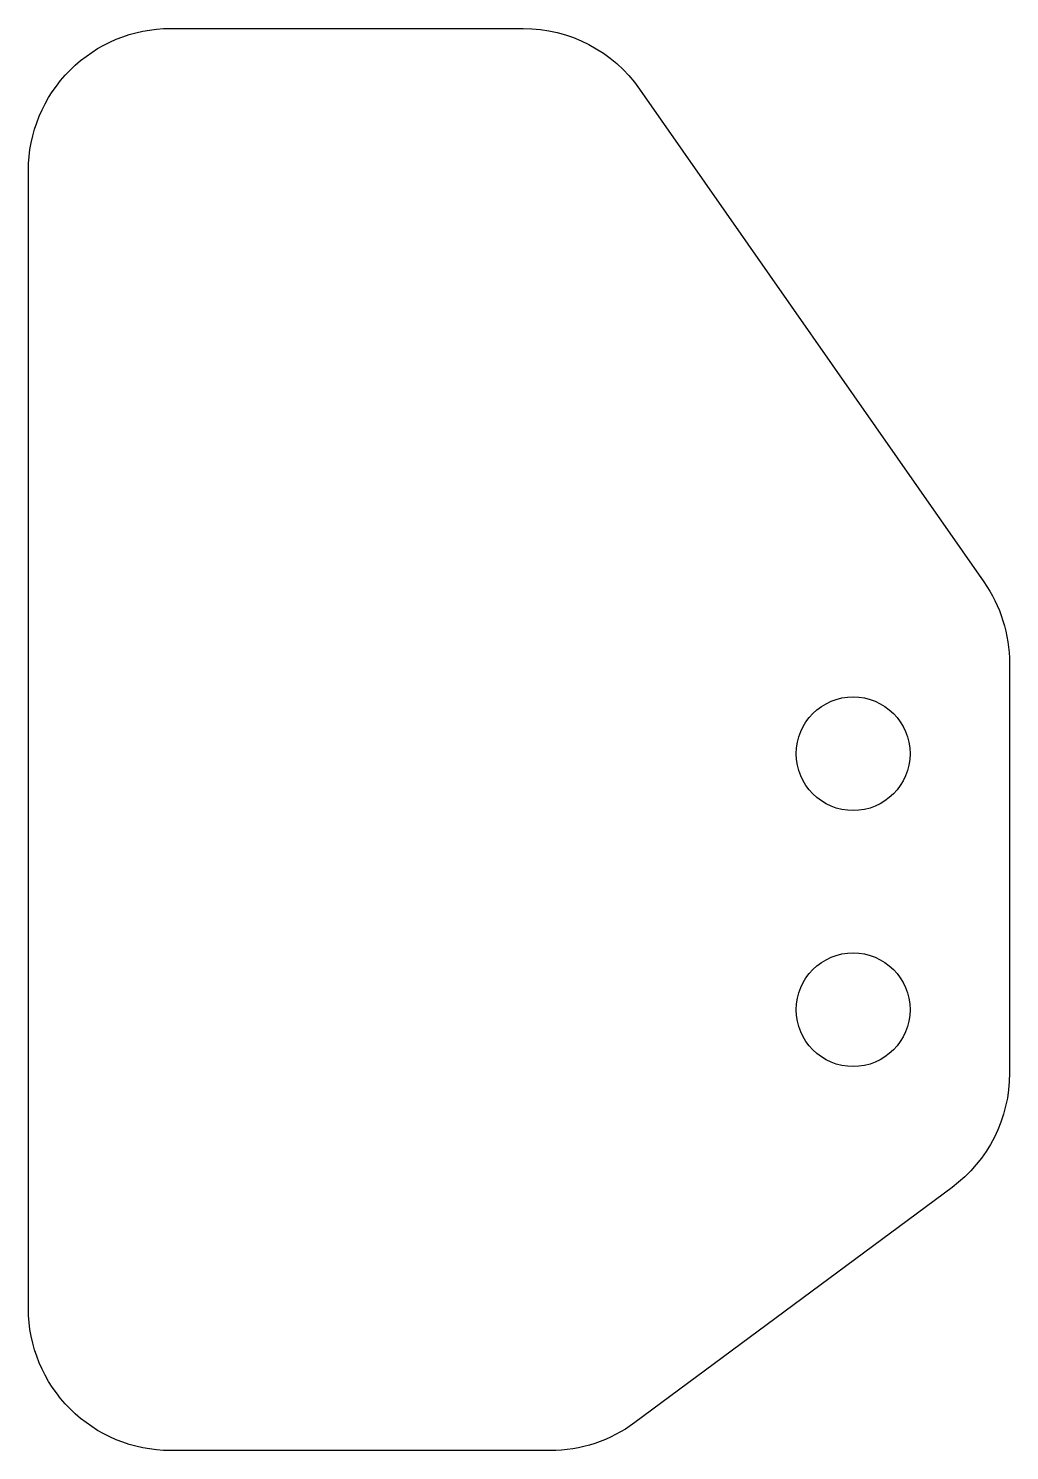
# Model space of a CAD drawing. Header units: millimetres. Extents: x -73.5 to -39, y -20 to 30.
import ezdxf

# ---------------------------------------------------------------- set-up
doc = ezdxf.new("R2010")
doc.units = ezdxf.units.MM
doc.layers.get('0').update_dxf_attribs({"linetype": 'CONTINUOUS'})

msp = doc.modelspace()

# ---------------------------------------------------------------- linework, layer by layer
msp.add_lwpolyline([(-39, -6.733, -0.237531), (-41.022, -10.749), (-52.173, -19.017, -0.160856), (-55.151, -20), (-68.5, -20, -0.414214), (-73.5, -15), (-73.5, 25, -0.414214), (-68.5, 30), (-56.106, 30, -0.24495), (-52.007, 27.864), (-39.902, 10.54, -0.153672), (-39, 7.676)], format="xyb", close=True)
for centre in [(-44.5, 4.5), (-44.5, -4.5)]:
    msp.add_circle(centre, 2)

doc.saveas('drawing.dxf')
